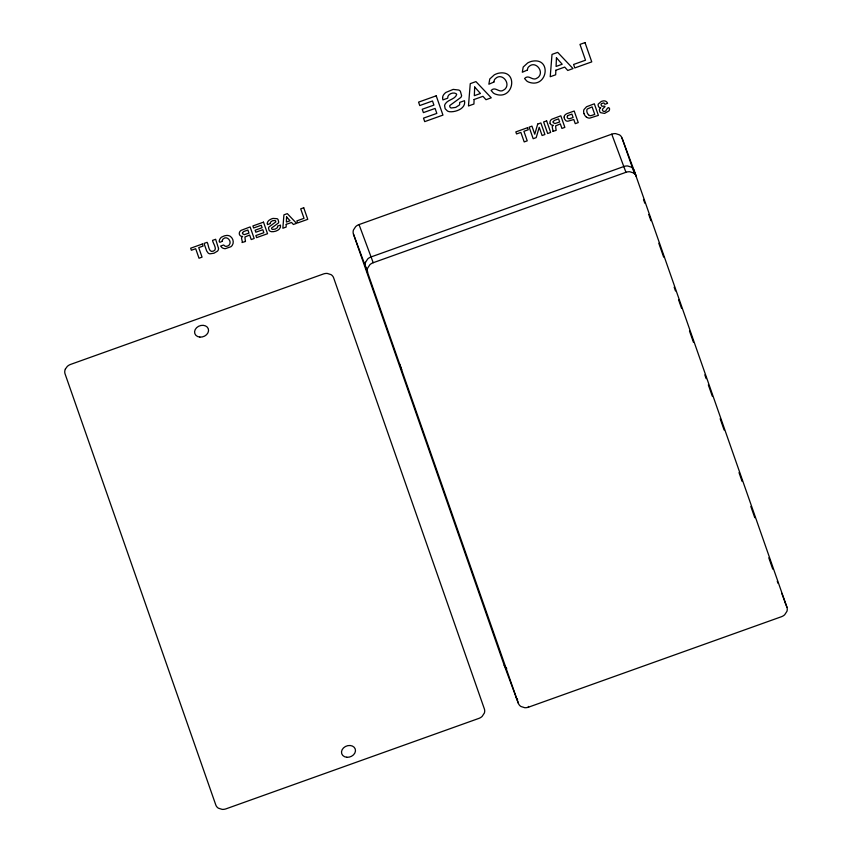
<?xml version="1.0" encoding="UTF-8"?>
<svg xmlns="http://www.w3.org/2000/svg" width="852" height="852" viewBox="0 0 852 852"><rect width="100%" height="100%" fill="white"/><g stroke="black" fill="none" stroke-linecap="round" stroke-linejoin="round"><path stroke-width="1.28" d="M365.497 262.341L367.691 258.987A8.062 6.443 -20.4 0 1 371.067 256.942L623.802 166.545A8.062 6.443 -20.4 0 1 627.7 165.991L631.481 167.194A9.212 7.359 -20.4 0 1 634.048 170.4L786.928 607.231A9.212 7.359 -20.4 0 1 786.918 611.353L784.724 614.697A8.062 6.443 -20.4 0 1 781.348 616.752L528.613 707.139A8.062 6.443 -20.4 0 1 524.715 707.692L520.934 706.489A9.212 7.359 -20.4 0 1 518.367 703.294L504.182 665.167L353.452 234.098A9.212 7.359 -20.4 0 1 353.463 229.976L355.657 226.632A8.062 6.443 -20.4 0 1 359.033 224.577L611.757 134.179A8.062 6.443 -20.4 0 1 615.655 133.626L619.447 134.84A9.212 7.359 -20.4 0 1 622.013 138.035L636.199 176.162A9.212 7.359 -20.4 0 0 633.632 172.967L629.841 171.763A8.062 6.443 -20.4 0 0 625.943 172.306L373.208 262.714A8.062 6.443 -20.4 0 0 369.843 264.759L367.638 268.103A9.212 7.359 -20.4 0 0 367.638 272.225L353.452 234.098M570.286 118.513L573.098 117.501L571.905 114.104L569.093 115.105A2.897 2.311 -20.4 0 0 567.528 116.064M586.559 117.182L587.784 117.81A5.187 4.143 -20.4 0 0 589.84 118.098L598.381 115.382L594.334 103.816L586.527 106.756L583.971 109.578A6.88 5.495 -20.4 0 0 583.641 111.676A11.971 9.553 -20.4 0 0 584.035 113.689M588.402 114.796L589.573 115.531A2.918 2.332 -20.4 0 0 590.937 115.67L594.749 114.424L592.108 106.873L587.422 108.971A2.194 1.747 -20.4 0 0 586.911 109.801A8.105 6.475 -20.4 0 0 588.519 114.7M611.757 134.179L625.943 172.317M777.258 581.234L778.014 583.258M781.774 593.375L785.853 604.345M785.991 604.707L786.928 607.231M359.033 224.577L373.208 262.714M528.346 706.425L528.613 707.139M399.599 364.028L401.75 369.789M622.013 138.035L634.729 174.372M643.484 199.432L644.804 203.191M648.745 214.47L650.939 220.732M658.82 243.289L663.644 257.08M674.156 287.156L675.476 290.915M678.543 299.68L681.611 308.456M689.492 331.013L693.443 342.291M704.828 374.869L706.148 378.629M708.342 384.891L712.283 396.169M720.164 418.726L724.115 430.004M739.014 472.615L742.081 481.38M750.836 506.439L754.787 517.718M768.802 557.826L772.753 569.104M518.357 703.294L365.487 266.452A9.212 7.359 -20.4 0 1 365.497 262.341M550.136 123.338L550.041 122.997A3.962 3.163 -20.4 0 1 549.987 122.017A4.75 3.791 -20.4 0 1 550.392 120.782A3.909 3.12 -20.4 0 1 551.319 119.621A3.674 2.939 -20.4 0 1 551.904 119.195L560.818 115.808L564.855 127.374L561.905 128.428L560.328 123.891L555.621 125.894L555.887 128.758A7.561 6.039 -20.4 0 1 556.09 129.674A9.713 7.753 -20.4 0 1 556.122 130.388L552.703 131.389A1.203 0.959 -20.4 0 0 553.001 130.888L552.895 129.962A18.126 14.484 -20.4 0 0 552.724 129.429L552.192 126.895A2.268 1.81 -20.4 0 1 552.384 126.33L553.331 125.276L552.149 125.201A2.876 2.3 -20.4 0 1 551.223 124.765L550.861 124.445A4.462 3.557 -20.4 0 1 550.136 123.338M586.506 117.235A10.49 8.382 -20.4 0 1 584.099 113.667M570.297 118.545A2.492 1.992 -20.4 0 1 567.4 116.032M245.419 240.796A9.713 7.753 -20.4 0 1 245.44 241.51L242.021 242.522A1.203 0.959 -20.4 0 0 242.319 242.011L242.213 241.084A18.126 14.484 -20.4 0 0 242.043 240.562L241.51 238.017A2.268 1.81 -20.4 0 1 241.702 237.463L242.65 236.409L241.467 236.323A2.876 2.3 -20.4 0 1 240.541 235.887L240.179 235.578A4.462 3.557 -20.4 0 1 239.455 234.46L239.359 234.119A3.962 3.163 -20.4 0 1 239.305 233.139A4.75 3.791 -20.4 0 1 239.71 231.904A3.909 3.12 -20.4 0 1 240.637 230.743A3.674 2.939 -20.4 0 1 241.222 230.317L250.137 226.93L254.173 238.496L251.233 239.55L249.647 235.014L244.939 237.016L245.206 239.891A7.561 6.039 -20.4 0 1 245.408 240.796M784.777 601.459A9.212 7.359 -20.4 0 1 785.075 602.726M506.748 668.362A9.212 7.359 -20.4 0 1 504.182 665.156M517.633 699.79A9.212 7.359 -20.4 0 1 516.216 697.522M609.542 108.843L609.468 109.716A3.93 3.142 -20.4 0 1 608.935 110.92L604.59 113.401L600.617 112.688A4.675 3.738 -20.4 0 1 599.861 111.868L599.382 109.876A3.365 2.684 -20.4 0 1 599.851 108.651L600.766 107.735L599.584 107.49A3.174 2.535 -20.4 0 1 598.594 106.734L598.072 105.02A3.525 2.812 -20.4 0 1 598.317 104.008L601.203 101.526A8.499 6.784 -20.4 0 1 602.226 101.164L603.184 100.93A4.058 3.238 -20.4 0 1 605.144 101.026L605.58 101.196A4.601 3.674 -20.4 0 1 606.645 101.878A7.476 5.964 -20.4 0 1 607.572 103.358L604.963 104.285L604.047 103.103A1.523 1.214 -20.4 0 0 603.514 102.954L601.544 103.614A1.576 1.257 -20.4 0 0 601.224 104.008A1.789 1.427 -20.4 0 0 601.033 104.604L601.64 105.989A1.491 1.193 -20.4 0 0 602.268 106.223C609.446 105.754 599.978 108.364 603.024 111.037A1.842 1.47 -20.4 0 0 603.536 111.303L603.93 111.378A2.141 1.715 -20.4 0 0 604.931 111.303A2.982 2.386 -20.4 0 0 605.729 110.962C606.581 109.514 608.626 105.552 609.542 108.843M267.326 223.235L267.496 224.598L270.393 223.565L270.35 222.787A2.034 1.629 -20.4 0 1 270.638 222.095L272.171 220.956A5.847 4.675 -20.4 0 1 272.949 220.657L275.036 220.561A1.523 1.214 -20.4 0 1 275.569 220.966A1.885 1.502 -20.4 0 1 275.76 221.424L275.782 221.573A1.235 0.99 -20.4 0 1 275.686 222.01L268.923 227.005A3.376 2.694 -20.4 0 0 268.529 228.027L269.04 230.232A4.249 3.387 -20.4 0 0 269.892 231.062L270.265 231.275A5.059 4.036 -20.4 0 0 271.596 231.701C275.303 232.01 281.522 229.699 280.468 225.077L277.582 226.11L277.56 227.196A1.885 1.502 -20.4 0 1 277.315 227.729L275.185 229.103L272.491 229.454A1.597 1.278 -20.4 0 1 271.894 229.071A2.023 1.619 -20.4 0 1 271.618 228.506L271.596 228.357A1.235 0.98 -20.4 0 1 271.681 227.942L278.263 223.128A3.301 2.641 -20.4 0 0 278.732 222.042L277.997 219.422A4.26 3.408 -20.4 0 0 277.07 218.687L273.066 218.421A10.235 8.179 -20.4 0 0 271.202 219.028L269.296 220.125A6.145 4.91 -20.4 0 0 268.199 221.179L267.911 221.573A4.207 3.355 -20.4 0 0 267.39 222.809L267.326 223.235M442.603 97.629L442.88 99.897L447.715 98.172C447.087 94.21 453.498 91.558 456.331 93.837A3.131 2.503 -20.4 0 1 456.661 94.604C455.128 99.396 447.864 99.546 445.255 103.912A5.623 4.494 -20.4 0 0 444.606 105.616L445.127 108.705L447.481 111.026A8.424 6.731 -20.4 0 0 449.718 111.729C455.895 112.251 466.257 108.406 464.489 100.696L459.686 102.421L459.665 104.232A3.142 2.513 -20.4 0 1 459.249 105.115L455.703 107.405L451.209 107.991A2.662 2.119 -20.4 0 1 450.207 107.352A3.376 2.694 -20.4 0 1 449.75 106.404L449.718 106.17A2.055 1.64 -20.4 0 1 449.867 105.467L460.815 97.447A5.506 4.398 -20.4 0 0 461.603 95.648L460.378 91.27A7.104 5.676 -20.4 0 0 458.834 90.046L453.179 89.396L445.884 92.442A10.245 8.179 -20.4 0 0 444.062 94.199L443.572 94.849A7.008 5.591 -20.4 0 0 442.699 96.915L442.603 97.629M564.162 117.097L564.354 118.407A9.564 7.636 -20.4 0 0 564.62 119.12L565.824 120.664A3.142 2.513 -20.4 0 0 566.729 121.069A4.377 3.493 -20.4 0 0 568.039 121.176L573.79 119.504L575.249 123.657L578.242 122.581L574.195 111.016L567.911 113.273A5.687 4.548 -20.4 0 0 564.674 115.361A3.6 2.876 -20.4 0 0 564.216 116.692L564.162 117.097M242.479 232.969L242.532 233.448A3.685 2.95 -20.4 0 0 242.65 233.821L244.279 234.662L248.976 233.107L247.889 229.997L243.544 231.606L242.479 232.969M553.161 121.847L553.204 122.326A3.685 2.95 -20.4 0 0 553.331 122.699L554.961 123.54L559.658 121.974L558.571 118.875L554.215 120.483L553.161 121.847M222.287 240.999C217.09 245.312 219.379 237.282 222.51 236.696A9.734 7.774 -20.4 0 1 224.843 235.759L226.781 235.44A6.092 4.867 -20.4 0 1 228.581 235.621A6.656 5.314 -20.4 0 1 230.359 236.387C233.075 238.283 234.225 242.511 232.245 245.323A5.996 4.792 -20.4 0 1 230.881 246.739L225.279 248.677A5.698 4.548 -20.4 0 1 223.693 248.433L223.203 248.262A6.518 5.208 -20.4 0 1 221.903 247.538L220.615 246.068L223.597 245.003L225.12 246.185A2.758 2.205 -20.4 0 0 226.078 246.334L226.781 246.249A4.377 3.493 -20.4 0 0 227.921 245.887L228.261 245.717A3.227 2.577 -20.4 0 0 229.135 245.046C232.372 241.499 226.898 235.109 223.16 238.986A2.662 2.13 -20.4 0 0 222.596 239.7L222.287 240.999M493.904 82.037L488.856 84.22L489.762 79.002L494.277 74.869A16.22 12.961 -20.4 0 1 498.164 73.293C518.793 68.724 514.225 100.877 495.427 94.135A10.863 8.669 -20.4 0 1 493.265 92.932L491.114 90.493C495.47 85.764 499.123 93.72 503.862 89.886A5.378 4.292 -20.4 0 0 505.321 88.768C510.721 82.868 501.594 72.207 495.363 78.672A4.441 3.546 -20.4 0 0 494.416 79.875L493.904 82.037M527.345 70.066L522.308 72.25L523.203 67.042L527.718 62.91A16.22 12.961 -20.4 0 1 531.605 61.333C552.234 56.764 547.666 88.906 528.868 82.175A10.863 8.669 -20.4 0 1 526.717 80.961L524.555 78.522C528.922 73.804 532.575 81.76 537.314 77.926A5.378 4.292 -20.4 0 0 538.762 76.808C544.162 70.908 535.045 60.247 528.815 66.712A4.441 3.546 -20.4 0 0 527.867 67.915L527.345 70.066M218.538 248.464L218.421 249.508A4.409 3.514 -20.4 0 1 217.473 251.138L213.98 253.214L209.975 253.811A4.377 3.493 -20.4 0 1 208.239 253.15L206.685 250.978L204.033 243.427L207.1 242.33C208.719 244.311 208.346 253.044 213.266 251.17C218.261 249.519 212.574 242.969 212.574 240.37L215.641 239.274L218.538 248.464M286.219 224.364L286.123 227.069L282.853 228.24L283.918 214.842L287.326 213.628L296.528 223.352L293.376 224.481L291.544 222.457L286.219 224.364M474.085 99.503L473.925 104.019L468.472 105.968L470.251 83.645L475.938 81.611L491.263 97.82L486.002 99.695L482.956 96.329L474.085 99.503M555.845 70.258L555.674 74.784L550.222 76.733L552.011 54.4L557.687 52.377L573.023 68.575L567.762 70.46L564.706 67.095L555.845 70.258M286.581 216.866L286.368 222.063L290.031 220.753L286.581 216.866M474.681 87.021L474.33 95.68L480.443 93.496L474.681 87.021M556.441 57.776L556.09 66.435L562.192 64.251L556.441 57.776M537.697 124.072L534.768 134.211L531.946 126.128L529.135 127.14L533.182 138.706L536.196 137.619L539.22 127.299L542.096 135.511L544.907 134.51L540.86 122.944L537.697 124.072M65.37 369.065L65.082 369.789A9.212 7.359 -20.4 0 0 65.072 373.911L215.801 804.98A9.212 7.359 -20.4 0 0 218.368 808.175L222.159 809.379A8.062 6.443 -20.4 0 0 226.057 808.825L478.792 718.428A8.062 6.443 -20.4 0 0 482.157 716.383L484.362 713.028A9.212 7.359 -20.4 0 0 484.362 708.917L333.643 277.848A9.212 7.359 -20.4 0 0 331.077 274.653L327.285 273.439A8.062 6.443 -20.4 0 0 323.387 273.993L70.652 364.39A8.062 6.443 -20.4 0 0 67.276 366.445L65.37 369.065M436.213 95.818L418.566 102.133L419.759 105.552L432.497 100.994L433.924 105.084L422.23 109.269L423.401 112.613L435.095 108.438L436.831 113.391L423.508 118.151L424.711 121.623L442.955 115.095L436.213 95.818M585.015 42.6L579.978 44.4L585.505 60.204L573.588 64.475L574.802 67.936L591.757 61.877L585.015 42.6M202.35 244.023L190.656 248.209L191.37 250.254L195.694 248.709L199.017 258.231L202.062 257.144L198.729 247.623L203.074 246.068L202.35 244.023M263.502 222.148L252.906 225.94L253.619 227.985L261.266 225.258L262.128 227.708L255.11 230.221L255.813 232.223L262.831 229.72L263.864 232.692L255.866 235.557L256.601 237.633L267.539 233.714L263.502 222.148M303.727 207.76L300.703 208.846L304.026 218.325L296.869 220.892L297.593 222.968L307.764 219.326L303.727 207.76M527.526 127.715L515.833 131.9L516.546 133.945L520.87 132.401L524.193 141.922L527.228 140.836L523.905 131.314L528.24 129.76L527.526 127.715M546.622 120.877L543.629 121.953L547.676 133.519L550.669 132.443L546.622 120.877M346.753 757.268A7.157 5.719 -20.4 0 0 355.231 748.983A7.157 5.719 -20.4 0 0 343.484 747.918A7.157 5.719 -20.4 0 0 346.753 757.268M199.837 337.094A7.157 5.719 -20.4 0 0 208.303 328.797A7.157 5.719 -20.4 0 0 196.567 327.743A7.157 5.719 -20.4 0 0 199.837 337.094"/></g></svg>
